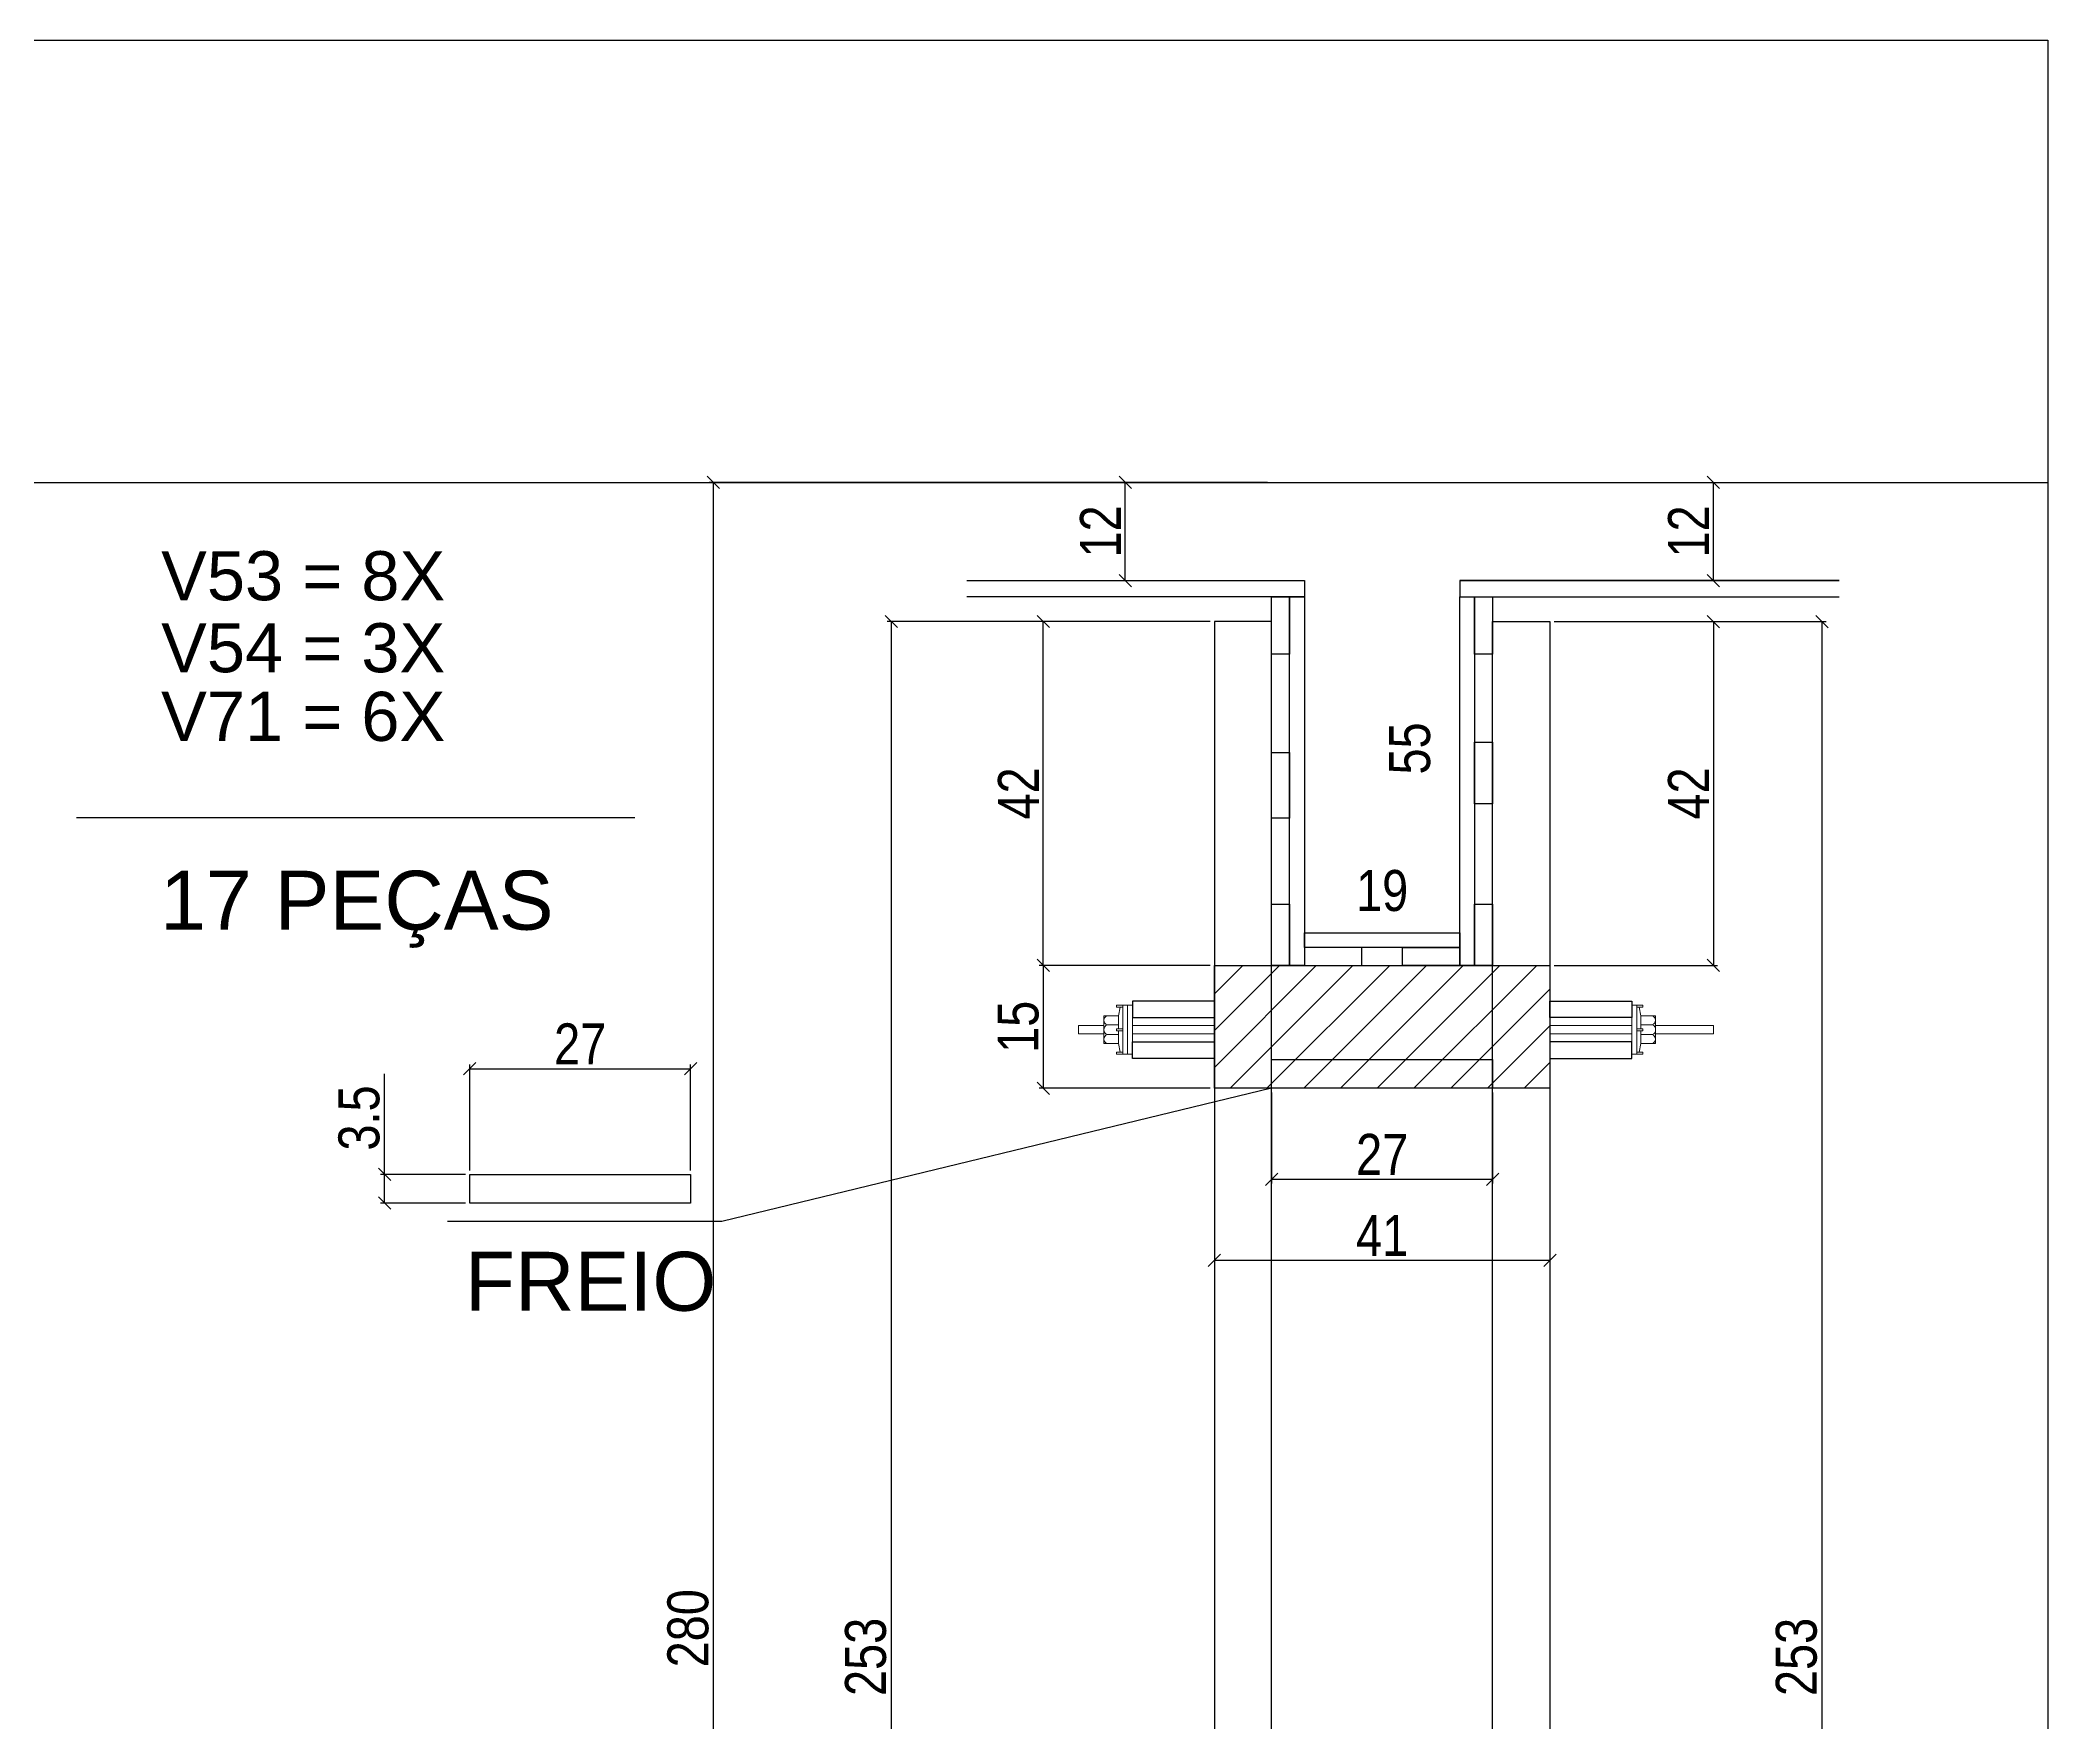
# Model space of a CAD drawing. Header units: millimetres. Extents: x 3247 to 10920, y 704 to 3817.
# Drawn here: x 6252.6 to 6743.2, y 3406.1 to 3817.3 of the extents above; entities that cross this region are included whole.
import ezdxf

# ---------------------------------------------------------------- set-up
doc = ezdxf.new("R2010")
doc.units = ezdxf.units.MM
for name, color, linetype in [('1', 1, 'Continuous'), ('COTA', 241, 'Continuous'), ('GARFOS OK', 3, 'Continuous'), ('Painéis', 200, 'Continuous'), ('Resinado', 41, 'Continuous'), ('SARR_3.5x7', 81, 'Continuous'), ('SARR_7x7', 40, 'Continuous'), ('TIRAS REESCORAMENTO', 252, 'Continuous'), ('VIGAS', 3, 'Continuous')]:
    doc.layers.add(name, color=color, linetype=linetype)
doc.layers.add('BARRA_ANCORAGEM', color=1, linetype='Continuous', lineweight=15)
doc.styles.add('COTA TECNICA 2X', font='techl___.ttf', dxfattribs={"height": 10})
doc.styles.add('R80-50', font='arial.ttf', dxfattribs={"height": 10})
doc.dimstyles.new('SECAO', dxfattribs={"dimscale": 0.333333, "dimtxt": 5, "dimasz": 9, "dimexe": 3, "dimexo": 3, "dimgap": 3, "dimtad": 1, "dimdec": 1, "dimlfac": 0.5, "dimzin": 12, "dimdsep": 46, "dimtxsty": 'COTA TECNICA 2X', "dimblk1": 'OBLIQUE', "dimblk2": 'OBLIQUE', "dimsah": 1, "dimcen": 0.9, "dimclrd": 4, "dimclre": 4, "dimclrt": 240, "dimadec": 1, "dimazin": 3, "dimtfac": 1, "dimtdec": 1, "dimtmove": 0, "dimatfit": 3, "dimfxl": 1, "dimtolj": 1, "dimtzin": 12, "dimarcsym": 0})

# ---------------------------------------------------------------- blocks, each defined once
blk = doc.blocks.new('_Oblique')
at = {"layer": '1', "color": 0, "lineweight": -2}
blk.add_line((-0.5, -0.5), (0.5, 0.5), dxfattribs=at)
blk = doc.blocks.new('*D143')
at = {"layer": 'COTA', "color": 4, "lineweight": -2, "transparency": 16777216}
for p, q in [((6538.55, 3675.22), (6459.59, 3675.22)), ((6460.59, 3675.22), (6460.59, 3169.22)), ((6538.55, 3169.22), (6459.59, 3169.22))]:
    blk.add_line(p, q, dxfattribs=at)
at = {"layer": 'Defpoints', "color": 0, "transparency": 16777216}
for p in [(6539.55, 3675.22), (6460.59, 3169.22), (6539.55, 3169.22)]:
    blk.add_point(p, dxfattribs=at)
at = {"layer": 'COTA', "color": 4, "lineweight": -2, "transparency": 16777216, "xscale": 3, "yscale": 3, "zscale": 3}
for p, rotation in [((6460.59, 3675.22), 90), ((6460.59, 3169.22), 270)]:
    blk.add_blockref('_Oblique', p, dxfattribs=dict(at, rotation=rotation))
at = {"layer": 'COTA', "color": 240, "transparency": 16777216, "insert": (6454.37, 3422.22), "char_height": 10, "attachment_point": 5, "rotation": 90, "style": 'COTA TECNICA 2X'}
blk.add_mtext('\\A1;253', dxfattribs=at)
blk = doc.blocks.new('*D96')
at = {"layer": 'COTA', "color": 4, "lineweight": -2, "transparency": 16777216}
for p, q in [((6622.55, 3675.2), (6662.48, 3675.2)), ((6661.48, 3675.2), (6661.48, 3591.17)), ((6622.55, 3591.17), (6662.48, 3591.17))]:
    blk.add_line(p, q, dxfattribs=at)
at = {"layer": 'Defpoints', "color": 0, "transparency": 16777216}
for p in [(6621.55, 3675.2), (6621.55, 3591.17), (6661.48, 3591.17)]:
    blk.add_point(p, dxfattribs=at)
at = {"layer": 'COTA', "color": 4, "lineweight": -2, "transparency": 16777216, "xscale": 3, "yscale": 3, "zscale": 3}
for p, rotation in [((6661.48, 3675.2), 90), ((6661.48, 3591.17), 270)]:
    blk.add_blockref('_Oblique', p, dxfattribs=dict(at, rotation=rotation))
at = {"layer": 'COTA', "color": 240, "transparency": 16777216, "insert": (6655.41, 3633.19), "char_height": 10, "attachment_point": 5, "rotation": 90, "style": 'COTA TECNICA 2X'}
blk.add_mtext('\\A1;42', dxfattribs=at)
blk = doc.blocks.new('*D97')
at = {"layer": 'COTA', "color": 4, "lineweight": -2, "transparency": 16777216}
for p, q in [((6552.55, 3709.22), (6416.09, 3709.22)), ((6417.09, 3709.22), (6417.09, 3149.22)), ((6538.55, 3149.22), (6416.09, 3149.22))]:
    blk.add_line(p, q, dxfattribs=at)
at = {"layer": 'Defpoints', "color": 0, "transparency": 16777216}
for p in [(6553.55, 3709.22), (6417.09, 3149.22), (6539.55, 3149.22)]:
    blk.add_point(p, dxfattribs=at)
at = {"layer": 'COTA', "color": 4, "lineweight": -2, "transparency": 16777216, "xscale": 3, "yscale": 3, "zscale": 3}
for p, rotation in [((6417.09, 3709.22), 90), ((6417.09, 3149.22), 270)]:
    blk.add_blockref('_Oblique', p, dxfattribs=dict(at, rotation=rotation))
at = {"layer": 'COTA', "color": 240, "transparency": 16777216, "insert": (6410.96, 3429.22), "char_height": 10, "attachment_point": 5, "rotation": 90, "style": 'COTA TECNICA 2X'}
blk.add_mtext('\\A1;280', dxfattribs=at)
blk = doc.blocks.new('*D99')
at = {"layer": 'Defpoints', "color": 0, "transparency": 16777216}
for p in [(6586.59, 3709.22), (6593.44, 3709.22), (6586.59, 3599.17)]:
    blk.add_point(p, dxfattribs=at)
at = {"layer": 'COTA', "color": 240, "transparency": 16777216, "insert": (6587.33, 3644.2), "char_height": 10, "attachment_point": 5, "rotation": 90, "style": 'COTA TECNICA 2X'}
blk.add_mtext('\\A1;55', dxfattribs=at)
blk = doc.blocks.new('*D100')
at = {"layer": 'Defpoints', "color": 0, "transparency": 16777216}
for p in [(6561.55, 3603.33), (6599.55, 3603.33), (6599.55, 3603.33)]:
    blk.add_point(p, dxfattribs=at)
at = {"layer": 'COTA', "color": 240, "transparency": 16777216, "insert": (6580.55, 3609.42), "char_height": 10, "attachment_point": 5, "style": 'COTA TECNICA 2X'}
blk.add_mtext('\\A1;19', dxfattribs=at)
blk = doc.blocks.new('*D102')
at = {"layer": 'COTA', "color": 4, "lineweight": -2, "transparency": 16777216}
for p, q in [((6649.15, 3709.22), (6662.48, 3709.22)), ((6661.48, 3685.22), (6661.48, 3709.22)), ((6649.15, 3685.22), (6662.48, 3685.22))]:
    blk.add_line(p, q, dxfattribs=at)
at = {"layer": 'Defpoints', "color": 0, "transparency": 16777216}
for p in [(6648.15, 3709.22), (6661.48, 3709.22), (6648.15, 3685.22)]:
    blk.add_point(p, dxfattribs=at)
at = {"layer": 'COTA', "color": 4, "lineweight": -2, "transparency": 16777216, "xscale": 3, "yscale": 3, "zscale": 3}
for p, rotation in [((6661.48, 3709.22), 90), ((6661.48, 3685.22), 270)]:
    blk.add_blockref('_Oblique', p, dxfattribs=dict(at, rotation=rotation))
at = {"layer": 'COTA', "color": 240, "transparency": 16777216, "insert": (6655.42, 3697.22), "char_height": 10, "attachment_point": 5, "rotation": 90, "style": 'COTA TECNICA 2X'}
blk.add_mtext('\\A1;12', dxfattribs=at)
blk = doc.blocks.new('*D103')
at = {"layer": 'COTA', "color": 4, "lineweight": -2, "transparency": 16777216}
for p, q in [((6623.55, 3675.2), (6689.02, 3675.2)), ((6688.02, 3675.2), (6688.02, 3169.22)), ((6623.55, 3169.22), (6689.02, 3169.22))]:
    blk.add_line(p, q, dxfattribs=at)
at = {"layer": 'Defpoints', "color": 0, "transparency": 16777216}
for p in [(6622.55, 3675.2), (6622.55, 3169.22), (6688.02, 3169.22)]:
    blk.add_point(p, dxfattribs=at)
at = {"layer": 'COTA', "color": 4, "lineweight": -2, "transparency": 16777216, "xscale": 3, "yscale": 3, "zscale": 3}
for p, rotation in [((6688.02, 3675.2), 90), ((6688.02, 3169.22), 270)]:
    blk.add_blockref('_Oblique', p, dxfattribs=dict(at, rotation=rotation))
at = {"layer": 'COTA', "color": 240, "transparency": 16777216, "insert": (6681.81, 3422.21), "char_height": 10, "attachment_point": 5, "rotation": 90, "style": 'COTA TECNICA 2X'}
blk.add_mtext('\\A1;253', dxfattribs=at)
blk = doc.blocks.new('*D105')
at = {"layer": 'COTA', "color": 4, "lineweight": -2, "transparency": 16777216}
for p, q in [((6517.78, 3685.22), (6517.78, 3709.22)), ((6518.78, 3709.22), (6518.78, 3709.22)), ((6518.78, 3685.22), (6518.78, 3685.22))]:
    blk.add_line(p, q, dxfattribs=at)
at = {"layer": 'Defpoints', "color": 0, "transparency": 16777216}
for p in [(6517.78, 3709.22), (6517.78, 3709.22), (6517.78, 3685.22)]:
    blk.add_point(p, dxfattribs=at)
at = {"layer": 'COTA', "color": 4, "lineweight": -2, "transparency": 16777216, "xscale": 3, "yscale": 3, "zscale": 3}
for p, rotation in [((6517.78, 3709.22), 90), ((6517.78, 3685.22), 270)]:
    blk.add_blockref('_Oblique', p, dxfattribs=dict(at, rotation=rotation))
at = {"layer": 'COTA', "color": 240, "transparency": 16777216, "insert": (6511.72, 3697.22), "char_height": 10, "attachment_point": 5, "rotation": 90, "style": 'COTA TECNICA 2X'}
blk.add_mtext('\\A1;12', dxfattribs=at)
blk = doc.blocks.new('A$C51C4441F')
at = {"layer": 'BARRA_ANCORAGEM'}
for p, q in [((-2.25, 3.4), (-1.79, 5.5)), ((-2.25, 3.4), (-5.81, 3.39)), ((-5.81, 3.39), (-5.81, -3.39)), ((-2.25, 1.2), (-5.02, 1.2)), ((-2.25, 3.4), (-2.25, 3.4)), ((-2.25, 3.4), (-2.25, 0.25)), ((-2.25, -3.4), (-5.81, -3.39)), ((-2.25, -1.2), (-5.02, -1.2)), ((-2.25, -0.25), (-2.25, -3.4)), ((-2.25, -3.4), (-1.79, -5.5))]:
    blk.add_line(p, q, dxfattribs=at)
for points in [[(-2.7, 6), (-1.2, 6), (-1.2, 5.5), (-2.7, 5.5)], [(-1.2, -6), (0, -6), (0, 6), (-1.2, 6)], [(-2.7, 0.25), (-1.2, 0.25), (-1.2, -0.25), (-2.7, -0.25)], [(-2.7, -6), (-1.2, -6), (-1.2, -5.5), (-2.7, -5.5)]]:
    blk.add_lwpolyline(points, close=True, dxfattribs=at)
for centre, radius, start, end in [((-4.66, 2.3), 1.15, 107.7845, 252.2718), ((-4.52, 0), 1.3, 112.648, 247.4083), ((-4.66, -2.3), 1.15, 107.7845, 252.2718)]:
    blk.add_arc(centre, radius, start, end, dxfattribs=at)
blk = doc.blocks.new('*D146')
at = {"layer": 'COTA', "color": 4, "lineweight": -2, "transparency": 16777216}
for p, q in [((6336.8, 3540.1), (6336.8, 3564.71)), ((6356.58, 3540.1), (6335.8, 3540.1)), ((6336.8, 3533.1), (6336.8, 3540.1)), ((6356.58, 3533.1), (6335.8, 3533.1))]:
    blk.add_line(p, q, dxfattribs=at)
at = {"layer": 'Defpoints', "color": 0, "transparency": 16777216}
for p in [(6336.8, 3540.1), (6357.58, 3540.1), (6357.58, 3533.1)]:
    blk.add_point(p, dxfattribs=at)
at = {"layer": 'COTA', "color": 4, "lineweight": -2, "transparency": 16777216, "xscale": 3, "yscale": 3, "zscale": 3}
for p, rotation in [((6336.8, 3540.1), 90), ((6336.8, 3533.1), 270)]:
    blk.add_blockref('_Oblique', p, dxfattribs=dict(at, rotation=rotation))
at = {"layer": 'COTA', "color": 240, "transparency": 16777216, "insert": (6330.58, 3553.91), "char_height": 10, "attachment_point": 5, "rotation": 90, "style": 'COTA TECNICA 2X'}
blk.add_mtext('\\A1;3.5', dxfattribs=at)
blk = doc.blocks.new('*D430')
at = {"layer": 'COTA', "color": 4, "lineweight": -2, "transparency": 16777216}
for p, q in [((6357.58, 3541.1), (6357.58, 3566.94)), ((6411.58, 3541.1), (6411.58, 3566.94)), ((6357.58, 3565.94), (6411.58, 3565.94))]:
    blk.add_line(p, q, dxfattribs=at)
at = {"layer": 'Defpoints', "color": 0, "transparency": 16777216}
for p in [(6411.58, 3565.94), (6357.58, 3540.1), (6411.58, 3540.1)]:
    blk.add_point(p, dxfattribs=at)
at = {"layer": 'COTA', "color": 4, "lineweight": -2, "transparency": 16777216, "xscale": 3, "yscale": 3, "zscale": 3, "rotation": 180}
blk.add_blockref('_Oblique', (6357.58, 3565.94), dxfattribs=at)
at = {"layer": 'COTA', "color": 4, "lineweight": -2, "transparency": 16777216, "xscale": 3, "yscale": 3, "zscale": 3}
blk.add_blockref('_Oblique', (6411.58, 3565.94), dxfattribs=at)
at = {"layer": 'COTA', "color": 240, "transparency": 16777216, "insert": (6384.58, 3572.01), "char_height": 10, "attachment_point": 5, "style": 'COTA TECNICA 2X'}
blk.add_mtext('\\A1;27', dxfattribs=at)
blk = doc.blocks.new('*D159')
at = {"layer": 'COTA', "color": 4, "lineweight": -2, "transparency": 16777216}
for p, q in [((6538.55, 3675.22), (6496.75, 3675.22)), ((6497.75, 3591.17), (6497.75, 3675.22)), ((6538.55, 3591.17), (6496.75, 3591.17))]:
    blk.add_line(p, q, dxfattribs=at)
at = {"layer": 'Defpoints', "color": 0, "transparency": 16777216}
for p in [(6497.75, 3675.22), (6539.55, 3675.22), (6539.55, 3591.17)]:
    blk.add_point(p, dxfattribs=at)
at = {"layer": 'COTA', "color": 4, "lineweight": -2, "transparency": 16777216, "xscale": 3, "yscale": 3, "zscale": 3}
for p, rotation in [((6497.75, 3675.22), 90), ((6497.75, 3591.17), 270)]:
    blk.add_blockref('_Oblique', p, dxfattribs=dict(at, rotation=rotation))
at = {"layer": 'COTA', "color": 240, "transparency": 16777216, "insert": (6491.68, 3633.2), "char_height": 10, "attachment_point": 5, "rotation": 90, "style": 'COTA TECNICA 2X'}
blk.add_mtext('\\A1;42', dxfattribs=at)
blk = doc.blocks.new('*D160')
at = {"layer": 'COTA', "color": 4, "lineweight": -2, "transparency": 16777216}
for p, q in [((6538.55, 3591.17), (6496.75, 3591.17)), ((6497.75, 3591.17), (6497.75, 3561.17)), ((6538.55, 3561.17), (6496.75, 3561.17))]:
    blk.add_line(p, q, dxfattribs=at)
at = {"layer": 'Defpoints', "color": 0, "transparency": 16777216}
for p in [(6539.55, 3591.17), (6497.75, 3561.17), (6539.55, 3561.17)]:
    blk.add_point(p, dxfattribs=at)
at = {"layer": 'COTA', "color": 4, "lineweight": -2, "transparency": 16777216, "xscale": 3, "yscale": 3, "zscale": 3}
for p, rotation in [((6497.75, 3591.17), 90), ((6497.75, 3561.17), 270)]:
    blk.add_blockref('_Oblique', p, dxfattribs=dict(at, rotation=rotation))
at = {"layer": 'COTA', "color": 240, "transparency": 16777216, "insert": (6491.64, 3576.17), "char_height": 10, "attachment_point": 5, "rotation": 90, "style": 'COTA TECNICA 2X'}
blk.add_mtext('\\A1;15', dxfattribs=at)
blk = doc.blocks.new('*D161')
at = {"layer": 'COTA', "color": 4, "lineweight": -2, "transparency": 16777216}
for p, q in [((6553.55, 3560.17), (6553.55, 3537.93)), ((6607.55, 3560.17), (6607.55, 3537.93)), ((6553.55, 3538.93), (6607.55, 3538.93))]:
    blk.add_line(p, q, dxfattribs=at)
at = {"layer": 'Defpoints', "color": 0, "transparency": 16777216}
for p in [(6553.55, 3561.17), (6607.55, 3561.17), (6607.55, 3538.93)]:
    blk.add_point(p, dxfattribs=at)
at = {"layer": 'COTA', "color": 4, "lineweight": -2, "transparency": 16777216, "xscale": 3, "yscale": 3, "zscale": 3, "rotation": 180}
blk.add_blockref('_Oblique', (6553.55, 3538.93), dxfattribs=at)
at = {"layer": 'COTA', "color": 4, "lineweight": -2, "transparency": 16777216, "xscale": 3, "yscale": 3, "zscale": 3}
blk.add_blockref('_Oblique', (6607.55, 3538.93), dxfattribs=at)
at = {"layer": 'COTA', "color": 240, "transparency": 16777216, "insert": (6580.55, 3545.01), "char_height": 10, "attachment_point": 5, "style": 'COTA TECNICA 2X'}
blk.add_mtext('\\A1;27', dxfattribs=at)
blk = doc.blocks.new('*D162')
at = {"layer": 'COTA', "color": 4, "lineweight": -2, "transparency": 16777216}
for p, q in [((6539.55, 3560.17), (6539.55, 3518.14)), ((6621.55, 3560.17), (6621.55, 3518.14)), ((6539.55, 3519.14), (6621.55, 3519.14))]:
    blk.add_line(p, q, dxfattribs=at)
at = {"layer": 'Defpoints', "color": 0, "transparency": 16777216}
for p in [(6539.55, 3561.17), (6621.55, 3561.17), (6621.55, 3519.14)]:
    blk.add_point(p, dxfattribs=at)
at = {"layer": 'COTA', "color": 4, "lineweight": -2, "transparency": 16777216, "xscale": 3, "yscale": 3, "zscale": 3, "rotation": 180}
blk.add_blockref('_Oblique', (6539.55, 3519.14), dxfattribs=at)
at = {"layer": 'COTA', "color": 4, "lineweight": -2, "transparency": 16777216, "xscale": 3, "yscale": 3, "zscale": 3}
blk.add_blockref('_Oblique', (6621.55, 3519.14), dxfattribs=at)
at = {"layer": 'COTA', "color": 240, "transparency": 16777216, "insert": (6580.55, 3525.21), "char_height": 10, "attachment_point": 5, "style": 'COTA TECNICA 2X'}
blk.add_mtext('\\A1;41', dxfattribs=at)

msp = doc.modelspace()

# ---------------------------------------------------------------- hatches: boundary and pattern name
at = {"layer": 'COTA'}
h = msp.add_hatch(dxfattribs=at)
h.set_pattern_fill('ANSI31', color=256, scale=2, style=0)
h.set_pattern_definition([(45, (-18075.401, -209705.893), (-4.49012806, 4.49012806), [])])
h.paths.add_polyline_path([(6621.55, 3561.17), (6621.55, 3591.17), (6539.55, 3591.17), (6539.55, 3561.17)])

# ---------------------------------------------------------------- linework, layer by layer
at = {"layer": 'BARRA_ANCORAGEM'}
for points in [[(6518.35, 3581.47), (6519.55, 3581.47), (6519.55, 3569.47), (6518.35, 3569.47)], [(6642.75, 3581.47), (6641.55, 3581.47), (6641.55, 3569.47), (6642.75, 3569.47)], [(6506.35, 3574.47), (6512.53, 3574.47), (6512.53, 3576.47), (6506.35, 3576.47)], [(6519.55, 3574.47), (6539.55, 3574.47), (6539.55, 3576.47), (6519.55, 3576.47)], [(6641.55, 3574.47), (6621.55, 3574.47), (6621.55, 3576.47), (6641.55, 3576.47)], [(6647.36, 3574.47), (6661.55, 3574.47), (6661.55, 3576.47), (6647.36, 3576.47)]]:
    msp.add_lwpolyline(points, close=True, dxfattribs=at)
at = {"layer": 'COTA', "color": 1}
msp.add_line((3246.75, 3709.22), (6743.22, 3709.22), dxfattribs=at)
at = {"layer": 'GARFOS OK', "color": 3}
for p, q in [((6553.55, 3561.17), (6419.19, 3528.57)), ((6419.19, 3528.57), (6352.17, 3528.57))]:
    msp.add_line(p, q, dxfattribs=at)
at = {"layer": 'Painéis'}
msp.add_lwpolyline([(6621.55, 3561.17), (6539.55, 3561.17), (6539.55, 3591.17), (6621.55, 3591.17)], close=True, dxfattribs=at)
at = {"layer": 'Resinado'}
msp.add_line((6599.55, 3685.22), (6692.21, 3685.22), dxfattribs=at)
at = {"layer": 'SARR_3.5x7', "linetype": 'Continuous'}
msp.add_lwpolyline([(6357.58, 3540.1), (6411.58, 3540.1), (6411.58, 3533.1), (6357.58, 3533.1)], close=True, dxfattribs=at)
at = {"layer": 'SARR_7x7', "linetype": 'Continuous'}
for points in [[(6539.55, 3169.22), (6553.55, 3169.22), (6553.55, 3675.22), (6539.55, 3675.22)], [(6621.55, 3169.22), (6607.55, 3169.22), (6607.55, 3675.2), (6621.55, 3675.2)], [(6553.55, 3568.17), (6607.55, 3568.17), (6607.55, 3561.17), (6553.55, 3561.17)]]:
    msp.add_lwpolyline(points, close=True, dxfattribs=at)
at = {"layer": 'TIRAS REESCORAMENTO', "linetype": 'ByBlock'}
for p, q in [((6479.07, 3709.22), (6692.69, 3709.22)), ((6599.55, 3681.22), (6692.21, 3681.22))]:
    msp.add_line(p, q, dxfattribs=at)
for points in [[(6479.07, 3685.22), (6561.55, 3685.22), (6561.55, 3681.22), (6479.07, 3681.22)], [(6692.21, 3685.22), (6599.55, 3685.22), (6599.55, 3681.22), (6692.21, 3681.22)], [(6561.55, 3591.17), (6557.95, 3591.17), (6557.95, 3681.22), (6561.55, 3681.22), (6561.55, 3591.17)], [(6603.15, 3591.17), (6599.55, 3591.17), (6599.55, 3681.22), (6603.15, 3681.22), (6603.15, 3591.17)]]:
    msp.add_lwpolyline(points, dxfattribs=at)
for points in [[(6553.55, 3681.22), (6557.95, 3681.22), (6557.95, 3667.22), (6553.55, 3667.22)], [(6603.15, 3681.22), (6607.55, 3681.22), (6607.55, 3667.22), (6603.15, 3667.22)], [(6603.15, 3645.7), (6607.55, 3645.7), (6607.55, 3630.7), (6603.15, 3630.7)], [(6553.55, 3643.2), (6557.95, 3643.2), (6557.95, 3627.2), (6553.55, 3627.2)], [(6553.55, 3606.17), (6557.95, 3606.17), (6557.95, 3591.17), (6553.55, 3591.17)], [(6603.15, 3606.17), (6607.55, 3606.17), (6607.55, 3591.17), (6603.15, 3591.17)], [(6599.55, 3595.57), (6561.55, 3595.57), (6561.55, 3599.17), (6599.55, 3599.17)], [(6575.55, 3591.17), (6575.55, 3595.57), (6561.55, 3595.57), (6561.55, 3591.17)], [(6585.51, 3591.17), (6585.51, 3595.57), (6599.55, 3595.57), (6599.55, 3591.17)], [(6519.55, 3578.47), (6539.55, 3578.47), (6539.55, 3582.47), (6519.55, 3582.47)], [(6641.55, 3578.47), (6621.55, 3578.47), (6621.55, 3582.47), (6641.55, 3582.47)], [(6519.55, 3572.47), (6539.55, 3572.47), (6539.55, 3568.47), (6519.55, 3568.47)], [(6641.55, 3572.47), (6621.55, 3572.47), (6621.55, 3568.47), (6641.55, 3568.47)]]:
    msp.add_lwpolyline(points, close=True, dxfattribs=at)
at = {"layer": 'VIGAS', "color": 7}
msp.add_line((6261.53, 3627.36), (6397.9, 3627.36), dxfattribs=at)
at = {"layer": 'VIGAS'}
msp.add_lwpolyline([(6743.22, 3008.97), (6243.72, 3008.97), (6243.72, 3817.27), (6743.22, 3817.27)], close=True, dxfattribs=at)

# ---------------------------------------------------------------- block references
at = {"layer": 'BARRA_ANCORAGEM', "xscale": -1, "rotation": 180}
msp.add_blockref('A$C51C4441F', (6518.35, 3575.47), dxfattribs=at)
at = {"layer": 'BARRA_ANCORAGEM', "xscale": -1}
msp.add_blockref('A$C51C4441F', (6641.55, 3575.47), dxfattribs=at)

# ---------------------------------------------------------------- texts
at = {"layer": 'VIGAS', "color": 7, "style": 'R80-50'}
for s, p in [('V53 = 8X', (6282.18, 3680.4)), ('V54 = 3X', (6282.18, 3662.81)), ('V71 = 6X', (6282.18, 3646.04))]:
    msp.add_text(s, height=12, dxfattribs=at).set_placement(p)
at = {"layer": 'VIGAS', "color": 7, "char_height": 14.4, "attachment_point": 1, "style": 'R80-50'}
for s, insert in [('17 PEÇAS', (6281.93, 3614.31)), ('FREIO', (6356.39, 3521.2))]:
    msp.add_mtext_dynamic_manual_height_columns(s, width=162.221, gutter_width=50, heights=[0], dxfattribs=dict(at, insert=insert))

# ---------------------------------------------------------------- dimensions: what is measured, and where the dimension line sits
at = {"layer": 'COTA', "color": 3}
for base, p1, p2, picture, middle in [((6417.09, 3149.22), (6553.55, 3709.22), (6539.55, 3149.22), '*D97', (6410.96, 3429.22)), ((6517.78, 3709.22), (6517.78, 3685.22), (6517.78, 3709.22), '*D105', (6511.72, 3697.22)), ((6661.48, 3709.22), (6648.15, 3685.22), (6648.15, 3709.22), '*D102', (6655.42, 3697.22)), ((6460.59, 3169.22), (6539.55, 3675.22), (6539.55, 3169.22), '*D143', (6454.37, 3422.22)), ((6497.75, 3675.22), (6539.55, 3591.17), (6539.55, 3675.22), '*D159', (6491.68, 3633.2)), ((6661.48, 3591.17), (6621.55, 3675.2), (6621.55, 3591.17), '*D96', (6655.41, 3633.19)), ((6688.02, 3169.22), (6622.55, 3675.2), (6622.55, 3169.22), '*D103', (6681.81, 3422.21)), ((6497.75, 3561.17), (6539.55, 3591.17), (6539.55, 3561.17), '*D160', (6491.64, 3576.17)), ((6336.8, 3540.1), (6357.58, 3533.1), (6357.58, 3540.1), '*D146', (6330.58, 3553.91))]:
    dim = msp.add_linear_dim(base=base, p1=p1, p2=p2, angle=90, dimstyle='SECAO', dxfattribs=at)
    dim.commit()
    dim.dimension.update_dxf_attribs({"geometry": picture, "text_midpoint": middle})
dim = msp.add_linear_dim(base=(6593.44, 3709.22), p1=(6586.59, 3599.17), p2=(6586.59, 3709.22), angle=90, dimstyle='SECAO', override={"dimse1": 1, "dimse2": 1, "dimsd1": 1, "dimsd2": 1}, dxfattribs=at)
dim.commit()
dim.dimension.update_dxf_attribs({"geometry": '*D99', "text_midpoint": (6593.44, 3644.2), "dimtype": 160})
dim = msp.add_linear_dim(base=(6599.55, 3603.33), p1=(6561.55, 3603.33), p2=(6599.55, 3603.33), dimstyle='SECAO', override={"dimse1": 1, "dimse2": 1, "dimsd1": 1, "dimsd2": 1}, dxfattribs=at)
dim.commit()
dim.dimension.update_dxf_attribs({"geometry": '*D100', "text_midpoint": (6580.55, 3609.42)})
for base, p1, p2, picture, middle in [((6411.58, 3565.94), (6357.58, 3540.1), (6411.58, 3540.1), '*D430', (6384.58, 3572.01)), ((6621.55, 3519.14), (6539.55, 3561.17), (6621.55, 3561.17), '*D162', (6580.55, 3525.21)), ((6607.55, 3538.93), (6553.55, 3561.17), (6607.55, 3561.17), '*D161', (6580.55, 3545.01))]:
    dim = msp.add_linear_dim(base=base, p1=p1, p2=p2, dimstyle='SECAO', dxfattribs=at)
    dim.commit()
    dim.dimension.update_dxf_attribs({"geometry": picture, "text_midpoint": middle})

doc.saveas('drawing.dxf')
